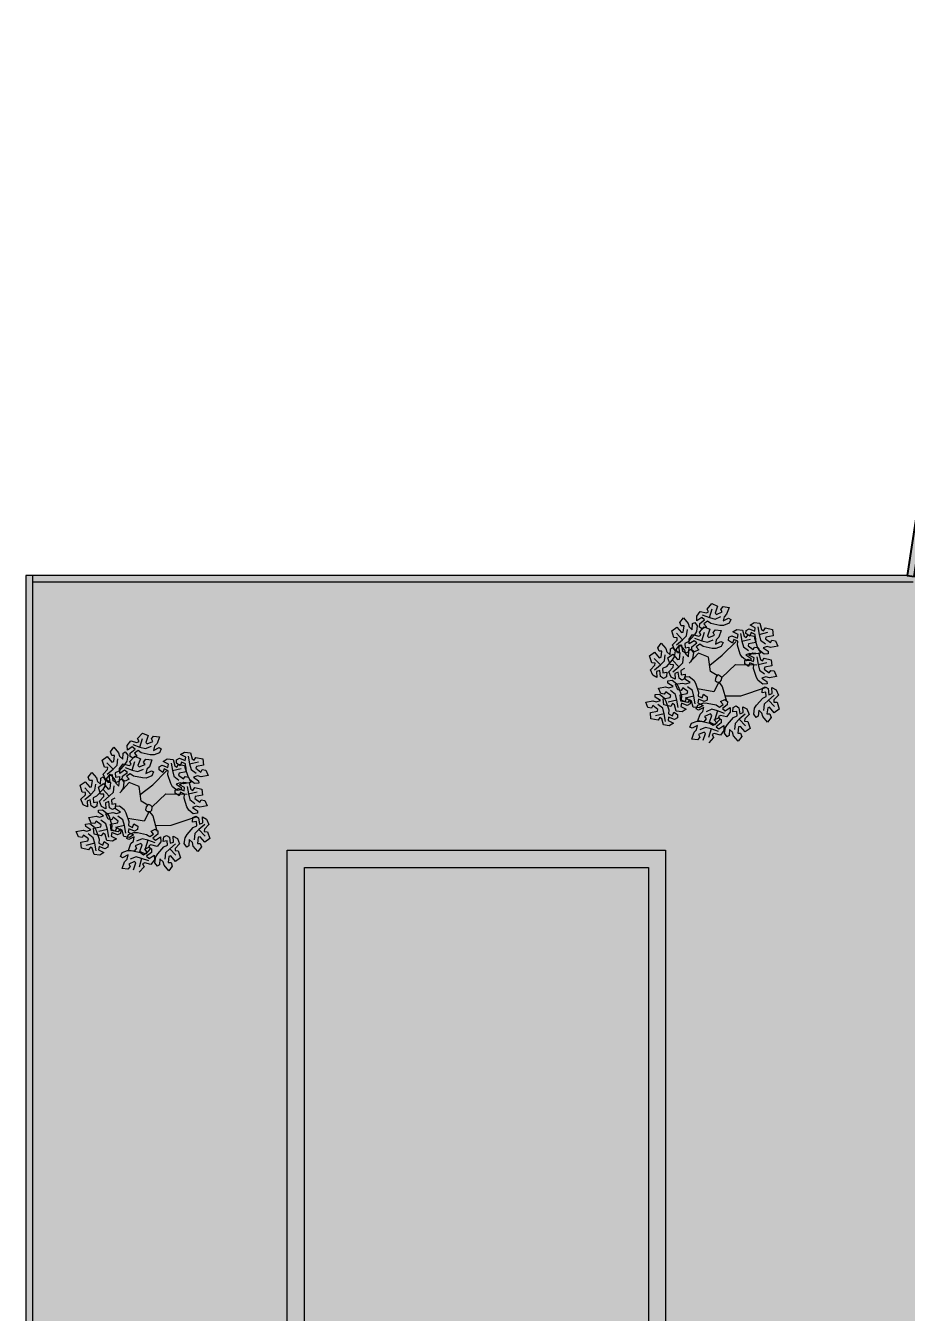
# Model space of a CAD drawing. Header units: metres. Extents: x 1186 to 11427, y -5173 to 11421.
# Drawn here: x 1409.4 to 1435.03, y 1546.13 to 1583.53 of the extents above; entities that cross this region are included whole.
import ezdxf

# ---------------------------------------------------------------- set-up
doc = ezdxf.new("R2010")
doc.units = ezdxf.units.M
doc.header["$LTSCALE"] = 8
doc.layers.get('0').update_dxf_attribs({"lineweight": 5})
for name, color, linetype in [('AL_VEGETAÇÃO', 84, 'Continuous'), ('ARQ-PAR', 5, 'Continuous'), ('ARQ-PIS', 1, 'Continuous')]:
    doc.layers.add(name, color=color, linetype=linetype)
doc.layers.add('KIRYA - PAREDE', color=7, linetype='Continuous', lineweight=40)

# ---------------------------------------------------------------- blocks, each defined once
blk = doc.blocks.new('arv7p')
at = {"layer": 'AL_VEGETAÇÃO', "color": 85}
for p, q in [((110.549, -13.114), (110.69, -12.957)), ((110.69, -12.957), (110.854, -13.032)), ((110.854, -13.032), (110.784, -13.23)), ((110.95, -13.128), (111.016, -13.045)), ((111.016, -13.045), (111.186, -13.067)), ((111.186, -13.067), (111.116, -13.264)), ((109.759, -13.507), (109.862, -13.37)), ((109.862, -13.37), (109.998, -13.53)), ((110.249, -13.319), (110.352, -13.184)), ((110.254, -13.457), (110.249, -13.319)), ((110.396, -13.362), (110.254, -13.457)), ((110.333, -13.537), (110.475, -13.427)), ((110.352, -13.184), (110.53, -13.229)), ((110.475, -13.427), (110.396, -13.362)), ((110.409, -13.286), (110.619, -13.363)), ((110.53, -13.229), (110.591, -13.2)), ((110.591, -13.2), (110.549, -13.114)), ((110.549, -13.114), (110.549, -13.114)), ((110.619, -13.363), (110.695, -13.111)), ((110.619, -13.363), (110.782, -13.406)), ((110.782, -13.406), (110.949, -13.335)), ((110.784, -13.23), (110.824, -13.269)), ((110.824, -13.269), (110.991, -13.198)), ((110.991, -13.198), (110.95, -13.128)), ((111.042, -13.339), (111.015, -13.461)), ((111.015, -13.461), (111.174, -13.381)), ((111.116, -13.264), (111.042, -13.339)), ((111.174, -13.381), (111.237, -13.415)), ((111.237, -13.415), (111.187, -13.528)), ((109.519, -13.745), (109.666, -13.641)), ((109.584, -13.946), (109.519, -13.745)), ((109.835, -14.009), (109.655, -13.818)), ((109.666, -13.641), (109.802, -13.8)), ((109.797, -13.606), (109.759, -13.507)), ((109.878, -13.606), (109.797, -13.606)), ((109.802, -13.8), (109.857, -13.785)), ((109.857, -13.785), (109.878, -13.606)), ((109.954, -13.89), (109.976, -13.71)), ((109.998, -13.53), (110.025, -13.632)), ((110.025, -13.632), (110.118, -13.715)), ((110.118, -13.715), (110.128, -13.538)), ((110.128, -13.538), (110.188, -13.501)), ((110.238, -13.771), (110.18, -13.862)), ((110.188, -13.501), (110.262, -13.601)), ((110.262, -13.601), (110.238, -13.771)), ((110.324, -13.785), (110.465, -13.628)), ((110.366, -13.871), (110.324, -13.785)), ((110.324, -13.785), (110.324, -13.785)), ((110.329, -13.637), (110.333, -13.537)), ((110.408, -13.686), (110.329, -13.637)), ((110.333, -13.537), (110.333, -13.537)), ((110.395, -14.034), (110.471, -13.783)), ((110.529, -13.628), (110.408, -13.686)), ((110.562, -13.468), (110.456, -13.541)), ((110.456, -13.541), (110.529, -13.628)), ((110.465, -13.628), (110.629, -13.703)), ((110.629, -13.703), (110.559, -13.901)), ((110.656, -13.534), (110.562, -13.468)), ((110.919, -13.588), (110.656, -13.534)), ((110.725, -13.799), (110.791, -13.717)), ((110.766, -13.87), (110.725, -13.799)), ((110.791, -13.717), (110.961, -13.738)), ((110.961, -13.738), (110.891, -13.935)), ((111.027, -13.592), (110.919, -13.588)), ((111.187, -13.528), (111.027, -13.592)), ((111.294, -13.78), (111.412, -13.706)), ((111.448, -13.856), (111.294, -13.78)), ((111.412, -13.706), (111.58, -13.728)), ((111.521, -13.829), (111.56, -14.049)), ((111.58, -13.728), (111.631, -13.905)), ((111.677, -13.829), (111.68, -13.736)), ((111.787, -13.905), (111.677, -13.829)), ((111.68, -13.736), (111.768, -13.69)), ((111.768, -13.69), (111.768, -13.69)), ((111.768, -13.69), (111.935, -13.758)), ((111.826, -13.799), (111.787, -13.905)), ((111.797, -13.581), (111.915, -13.508)), ((111.951, -13.657), (111.797, -13.581)), ((111.942, -13.853), (111.826, -13.799)), ((111.915, -13.508), (112.083, -13.529)), ((111.935, -13.758), (111.951, -13.657)), ((112.024, -13.63), (112.062, -13.85)), ((112.062, -13.85), (112.318, -13.791)), ((112.083, -13.529), (112.134, -13.706)), ((112.134, -13.706), (112.189, -13.744)), ((112.189, -13.744), (112.243, -13.665)), ((112.243, -13.665), (112.243, -13.665)), ((112.243, -13.665), (112.449, -13.709)), ((112.449, -13.709), (112.466, -13.888)), ((109.114, -14.237), (109.217, -14.101)), ((109.217, -14.101), (109.353, -14.26)), ((109.546, -14.152), (109.674, -14.019)), ((109.612, -14.308), (109.546, -14.152)), ((109.68, -13.953), (109.584, -13.946)), ((109.584, -13.946), (109.584, -13.946)), ((109.649, -14.29), (109.753, -14.154)), ((109.664, -14.153), (109.835, -14.009)), ((109.674, -14.019), (109.68, -13.953)), ((109.819, -14.166), (109.723, -14.202)), ((109.723, -14.202), (109.734, -14.373)), ((109.753, -14.154), (109.888, -14.313)), ((109.843, -14.344), (109.819, -14.166)), ((109.835, -14.009), (109.954, -13.89)), ((110.002, -14.063), (109.898, -14.112)), ((109.898, -14.112), (109.908, -14.24)), ((110.18, -13.862), (110.002, -14.063)), ((110.024, -13.99), (110.127, -13.855)), ((110.029, -14.129), (110.024, -13.99)), ((110.172, -14.034), (110.029, -14.129)), ((110.104, -14.308), (110.108, -14.208)), ((110.108, -14.208), (110.251, -14.098)), ((110.108, -14.208), (110.108, -14.208)), ((110.127, -13.855), (110.305, -13.9)), ((110.251, -14.098), (110.172, -14.034)), ((110.184, -13.957), (110.395, -14.034)), ((110.337, -14.139), (110.231, -14.213)), ((110.305, -13.9), (110.366, -13.871)), ((110.431, -14.205), (110.337, -14.139)), ((110.395, -14.034), (110.558, -14.078)), ((110.695, -14.259), (110.431, -14.205)), ((110.558, -14.078), (110.724, -14.007)), ((110.559, -13.901), (110.599, -13.941)), ((110.599, -13.941), (110.766, -13.87)), ((110.817, -14.01), (110.79, -14.132)), ((110.79, -14.132), (110.949, -14.053)), ((110.962, -14.199), (110.802, -14.263)), ((110.891, -13.935), (110.817, -14.01)), ((110.949, -14.053), (111.012, -14.086)), ((111.012, -14.086), (110.962, -14.199)), ((110.988, -14.459), (111.394, -14.059)), ((111.174, -14.027), (111.177, -13.935)), ((111.284, -14.103), (111.174, -14.027)), ((111.177, -13.935), (111.265, -13.889)), ((111.265, -13.889), (111.265, -13.889)), ((111.265, -13.889), (111.432, -13.957)), ((111.323, -13.997), (111.284, -14.103)), ((111.439, -14.052), (111.323, -13.997)), ((111.429, -14.167), (111.439, -14.052)), ((111.514, -14.422), (111.429, -14.167)), ((111.432, -13.957), (111.448, -13.856)), ((111.56, -14.049), (111.815, -13.989)), ((111.56, -14.049), (111.603, -14.212)), ((111.631, -13.905), (111.686, -13.943)), ((111.686, -13.943), (111.74, -13.864)), ((111.74, -13.864), (111.74, -13.864)), ((111.74, -13.864), (111.946, -13.908)), ((111.757, -14.125), (111.742, -14.18)), ((111.742, -14.18), (111.887, -14.288)), ((111.963, -14.087), (111.757, -14.125)), ((111.932, -13.968), (111.942, -13.853)), ((112.017, -14.223), (111.932, -13.968)), ((111.946, -13.908), (111.963, -14.087)), ((112.062, -13.85), (112.106, -14.014)), ((112.106, -14.014), (112.251, -14.123)), ((112.294, -14.204), (112.175, -14.242)), ((112.26, -13.927), (112.245, -13.981)), ((112.245, -13.981), (112.39, -14.09)), ((112.466, -13.888), (112.26, -13.927)), ((112.396, -14.231), (112.294, -14.204)), ((112.39, -14.09), (112.431, -14.019)), ((112.602, -14.193), (112.396, -14.231)), ((112.431, -14.019), (112.535, -14.036)), ((112.535, -14.036), (112.602, -14.193)), ((108.875, -14.475), (109.021, -14.371)), ((108.94, -14.676), (108.875, -14.475)), ((109.19, -14.739), (109.011, -14.548)), ((109.021, -14.371), (109.158, -14.53)), ((109.152, -14.336), (109.114, -14.237)), ((109.234, -14.336), (109.152, -14.336)), ((109.158, -14.53), (109.212, -14.516)), ((109.212, -14.516), (109.234, -14.336)), ((109.31, -14.62), (109.332, -14.44)), ((109.353, -14.26), (109.381, -14.362)), ((109.381, -14.362), (109.473, -14.446)), ((109.41, -14.528), (109.556, -14.424)), ((109.475, -14.729), (109.41, -14.528)), ((109.473, -14.446), (109.484, -14.269)), ((109.484, -14.269), (109.544, -14.231)), ((109.593, -14.501), (109.536, -14.592)), ((109.544, -14.231), (109.617, -14.331)), ((109.556, -14.424), (109.693, -14.583)), ((109.617, -14.331), (109.593, -14.501)), ((109.734, -14.373), (109.612, -14.308)), ((109.687, -14.389), (109.649, -14.29)), ((109.769, -14.389), (109.687, -14.389)), ((109.693, -14.583), (109.747, -14.568)), ((109.747, -14.568), (109.769, -14.389)), ((109.927, -14.398), (109.843, -14.344)), ((109.843, -14.344), (109.843, -14.344)), ((109.845, -14.673), (109.867, -14.493)), ((109.888, -14.313), (109.916, -14.415)), ((109.908, -14.24), (110.02, -14.221)), ((109.916, -14.415), (110.008, -14.498)), ((110.009, -14.354), (109.927, -14.398)), ((110.008, -14.498), (110.019, -14.321)), ((110.02, -14.221), (110.009, -14.354)), ((110.019, -14.321), (110.079, -14.284)), ((110.301, -14.396), (110.031, -14.69)), ((110.128, -14.554), (110.071, -14.645)), ((110.079, -14.284), (110.152, -14.384)), ((110.183, -14.357), (110.104, -14.308)), ((110.152, -14.384), (110.128, -14.554)), ((110.304, -14.3), (110.183, -14.357)), ((110.231, -14.213), (110.304, -14.3)), ((110.594, -14.511), (110.301, -14.396)), ((110.65, -14.932), (110.594, -14.511)), ((110.625, -14.744), (110.988, -14.459)), ((110.802, -14.263), (110.695, -14.259)), ((111.565, -14.517), (111.514, -14.422)), ((111.7, -14.623), (111.565, -14.517)), ((111.603, -14.212), (111.748, -14.321)), ((111.646, -14.613), (111.734, -14.567)), ((111.791, -14.403), (111.672, -14.441)), ((111.672, -14.441), (111.82, -14.539)), ((111.734, -14.567), (111.734, -14.567)), ((111.734, -14.567), (111.901, -14.634)), ((111.763, -14.458), (111.881, -14.384)), ((111.917, -14.534), (111.763, -14.458)), ((111.893, -14.43), (111.791, -14.403)), ((111.82, -14.539), (111.823, -14.61)), ((111.881, -14.384), (112.049, -14.406)), ((111.887, -14.288), (111.928, -14.218)), ((112.099, -14.392), (111.893, -14.43)), ((111.901, -14.634), (111.917, -14.534)), ((111.928, -14.218), (112.033, -14.234)), ((111.99, -14.507), (112.029, -14.727)), ((112.068, -14.318), (112.017, -14.223)), ((112.033, -14.234), (112.099, -14.392)), ((112.049, -14.406), (112.1, -14.583)), ((112.203, -14.424), (112.068, -14.318)), ((112.1, -14.583), (112.155, -14.621)), ((112.155, -14.621), (112.209, -14.542)), ((112.175, -14.242), (112.323, -14.34)), ((112.326, -14.411), (112.203, -14.424)), ((112.209, -14.542), (112.209, -14.542)), ((112.209, -14.542), (112.415, -14.586)), ((112.323, -14.34), (112.326, -14.411)), ((112.415, -14.586), (112.432, -14.765)), ((108.902, -14.882), (109.03, -14.749)), ((108.967, -15.038), (108.902, -14.882)), ((109.035, -14.683), (108.94, -14.676)), ((108.94, -14.676), (108.94, -14.676)), ((109.019, -14.883), (109.19, -14.739)), ((109.03, -14.749), (109.035, -14.683)), ((109.174, -14.896), (109.079, -14.932)), ((109.079, -14.932), (109.09, -15.103)), ((109.198, -15.074), (109.174, -14.896)), ((109.19, -14.739), (109.31, -14.62)), ((109.357, -14.793), (109.253, -14.842)), ((109.253, -14.842), (109.264, -14.97)), ((109.264, -14.97), (109.375, -14.951)), ((109.536, -14.592), (109.357, -14.793)), ((109.375, -14.951), (109.364, -15.084)), ((109.437, -14.935), (109.565, -14.802)), ((109.502, -15.091), (109.437, -14.935)), ((109.57, -14.736), (109.475, -14.729)), ((109.475, -14.729), (109.475, -14.729)), ((109.725, -14.792), (109.546, -14.601)), ((109.554, -14.936), (109.725, -14.792)), ((109.565, -14.802), (109.57, -14.736)), ((109.709, -14.949), (109.614, -14.985)), ((109.733, -15.127), (109.709, -14.949)), ((109.725, -14.792), (109.845, -14.673)), ((109.892, -14.846), (109.788, -14.895)), ((109.788, -14.895), (109.799, -15.023)), ((110.842, -15.047), (110.65, -14.932)), ((110.977, -15.1), (111.371, -14.722)), ((111.371, -14.722), (111.991, -14.732)), ((111.643, -14.705), (111.646, -14.613)), ((111.753, -14.781), (111.643, -14.705)), ((111.823, -14.61), (111.7, -14.623)), ((111.792, -14.675), (111.753, -14.781)), ((111.908, -14.73), (111.792, -14.675)), ((111.899, -14.844), (111.908, -14.73)), ((111.983, -15.1), (111.899, -14.844)), ((112.029, -14.727), (112.284, -14.667)), ((112.029, -14.727), (112.072, -14.89)), ((112.072, -14.89), (112.217, -14.999)), ((112.226, -14.803), (112.211, -14.858)), ((112.211, -14.858), (112.356, -14.966)), ((112.432, -14.765), (112.226, -14.803)), ((112.356, -14.966), (112.397, -14.896)), ((112.397, -14.896), (112.502, -14.912)), ((112.502, -14.912), (112.568, -15.07)), ((109.09, -15.103), (108.967, -15.038)), ((109.283, -15.128), (109.198, -15.074)), ((109.198, -15.074), (109.198, -15.074)), ((109.364, -15.084), (109.283, -15.128)), ((109.41, -15.196), (109.533, -15.183)), ((109.412, -15.267), (109.41, -15.196)), ((109.56, -15.365), (109.412, -15.267)), ((109.625, -15.156), (109.502, -15.091)), ((109.533, -15.183), (109.668, -15.289)), ((109.614, -14.985), (109.625, -15.156)), ((109.627, -15.301), (109.834, -15.263)), ((109.694, -15.459), (109.627, -15.301)), ((109.668, -15.289), (109.719, -15.384)), ((109.818, -15.181), (109.733, -15.127)), ((109.733, -15.127), (109.733, -15.127)), ((109.799, -15.023), (109.91, -15.004)), ((109.899, -15.137), (109.818, -15.181)), ((109.834, -15.263), (109.935, -15.291)), ((109.91, -15.004), (109.899, -15.137)), ((109.903, -15.084), (110.027, -15.07)), ((109.906, -15.155), (109.903, -15.084)), ((110.054, -15.252), (109.906, -15.155)), ((109.935, -15.291), (110.054, -15.252)), ((110.027, -15.07), (110.162, -15.176)), ((110.162, -15.176), (110.212, -15.272)), ((110.212, -15.272), (110.297, -15.527)), ((110.887, -15.237), (110.74, -15.521)), ((110.798, -15.097), (110.781, -15.186)), ((110.781, -15.186), (110.832, -15.233)), ((110.841, -15.047), (110.798, -15.097)), ((110.832, -15.233), (110.887, -15.237)), ((110.874, -15.028), (110.841, -15.047)), ((110.931, -15.06), (110.874, -15.028)), ((110.887, -15.237), (110.933, -15.228)), ((110.887, -15.237), (110.988, -15.363)), ((110.977, -15.1), (110.931, -15.06)), ((110.933, -15.228), (110.961, -15.194)), ((110.961, -15.194), (110.975, -15.121)), ((110.975, -15.121), (110.977, -15.1)), ((112.034, -15.195), (111.983, -15.1)), ((112.169, -15.301), (112.034, -15.195)), ((112.26, -15.081), (112.141, -15.119)), ((112.141, -15.119), (112.289, -15.217)), ((112.292, -15.288), (112.169, -15.301)), ((112.362, -15.108), (112.26, -15.081)), ((112.289, -15.217), (112.292, -15.288)), ((112.568, -15.07), (112.362, -15.108)), ((109.039, -15.6), (109.162, -15.586)), ((109.042, -15.671), (109.039, -15.6)), ((109.19, -15.769), (109.042, -15.671)), ((109.134, -15.414), (109.34, -15.376)), ((109.2, -15.571), (109.134, -15.414)), ((109.162, -15.586), (109.297, -15.692)), ((109.305, -15.588), (109.2, -15.571)), ((109.27, -15.719), (109.476, -15.68)), ((109.297, -15.692), (109.348, -15.788)), ((109.345, -15.517), (109.305, -15.588)), ((109.34, -15.376), (109.441, -15.403)), ((109.49, -15.626), (109.345, -15.517)), ((109.441, -15.403), (109.56, -15.365)), ((109.476, -15.68), (109.49, -15.626)), ((109.63, -15.593), (109.485, -15.484)), ((109.673, -15.757), (109.63, -15.593)), ((109.798, -15.476), (109.694, -15.459)), ((109.719, -15.384), (109.803, -15.639)), ((109.763, -15.606), (109.969, -15.568)), ((109.781, -15.786), (109.763, -15.606)), ((109.803, -15.639), (109.794, -15.754)), ((109.839, -15.405), (109.798, -15.476)), ((109.984, -15.514), (109.839, -15.405)), ((109.91, -15.808), (109.949, -15.702)), ((110.167, -15.644), (109.911, -15.704)), ((109.949, -15.702), (110.059, -15.778)), ((109.969, -15.568), (109.984, -15.514)), ((110.123, -15.481), (109.979, -15.372)), ((110.167, -15.644), (110.123, -15.481)), ((110.206, -15.865), (110.167, -15.644)), ((110.74, -15.521), (110.267, -15.436)), ((110.297, -15.527), (110.287, -15.641)), ((110.287, -15.641), (110.403, -15.696)), ((110.403, -15.696), (110.443, -15.59)), ((110.443, -15.59), (110.553, -15.666)), ((110.553, -15.666), (110.55, -15.759)), ((110.988, -15.363), (111.112, -15.794)), ((111.068, -15.639), (111.529, -15.636)), ((111.529, -15.636), (112.25, -15.394)), ((111.986, -15.905), (112.165, -15.704)), ((112.147, -15.547), (112.158, -15.413)), ((112.259, -15.528), (112.147, -15.547)), ((112.158, -15.413), (112.24, -15.37)), ((112.165, -15.704), (112.269, -15.656)), ((112.24, -15.37), (112.324, -15.423)), ((112.269, -15.656), (112.259, -15.528)), ((112.324, -15.423), (112.324, -15.423)), ((112.324, -15.423), (112.348, -15.602)), ((112.503, -15.615), (112.332, -15.758)), ((112.348, -15.602), (112.444, -15.565)), ((112.444, -15.565), (112.433, -15.394)), ((112.433, -15.394), (112.555, -15.459)), ((112.62, -15.616), (112.493, -15.748)), ((112.555, -15.459), (112.62, -15.616)), ((108.763, -15.817), (108.969, -15.78)), ((108.83, -15.975), (108.763, -15.817)), ((108.934, -15.992), (108.83, -15.975)), ((108.975, -15.921), (108.934, -15.992)), ((108.969, -15.78), (109.071, -15.807)), ((109.12, -16.03), (108.975, -15.921)), ((109.071, -15.807), (109.19, -15.769)), ((109.105, -16.084), (109.12, -16.03)), ((109.259, -15.997), (109.114, -15.888)), ((109.303, -16.16), (109.259, -15.997)), ((109.287, -15.898), (109.27, -15.719)), ((109.493, -15.942), (109.287, -15.898)), ((109.348, -15.788), (109.433, -16.043)), ((109.673, -15.757), (109.418, -15.816)), ((109.433, -16.043), (109.423, -16.158)), ((109.547, -15.863), (109.493, -15.942)), ((109.493, -15.942), (109.493, -15.942)), ((109.602, -15.901), (109.547, -15.863)), ((109.652, -16.078), (109.602, -15.901)), ((109.821, -16.099), (109.652, -16.078)), ((109.712, -15.977), (109.673, -15.757)), ((109.987, -15.829), (109.781, -15.786)), ((109.801, -15.849), (109.785, -15.95)), ((109.785, -15.95), (109.938, -16.026)), ((109.794, -15.754), (109.91, -15.808)), ((109.967, -15.917), (109.801, -15.849)), ((109.938, -16.026), (109.821, -16.099)), ((110.056, -15.871), (109.967, -15.917)), ((109.967, -15.917), (109.967, -15.917)), ((110.041, -15.75), (109.987, -15.829)), ((109.987, -15.829), (109.987, -15.829)), ((110.096, -15.788), (110.041, -15.75)), ((110.059, -15.778), (110.056, -15.871)), ((110.146, -15.965), (110.096, -15.788)), ((110.314, -15.987), (110.146, -15.965)), ((110.232, -16.018), (110.282, -15.905)), ((110.295, -16.051), (110.232, -16.018)), ((110.295, -15.737), (110.278, -15.837)), ((110.278, -15.837), (110.432, -15.914)), ((110.282, -15.905), (110.441, -15.841)), ((110.461, -15.805), (110.295, -15.737)), ((110.453, -15.972), (110.295, -16.051)), ((110.432, -15.914), (110.314, -15.987)), ((110.427, -16.094), (110.453, -15.972)), ((110.441, -15.841), (110.549, -15.845)), ((110.55, -15.759), (110.461, -15.805)), ((110.461, -15.805), (110.461, -15.805)), ((110.686, -16.026), (110.519, -16.097)), ((110.549, -15.845), (110.812, -15.899)), ((110.849, -16.07), (110.686, -16.026)), ((110.849, -16.07), (110.773, -16.322)), ((110.812, -15.899), (110.907, -15.965)), ((111.059, -16.147), (110.849, -16.07)), ((110.907, -15.965), (111.012, -15.891)), ((110.94, -15.804), (111.061, -15.747)), ((111.012, -15.891), (110.94, -15.804)), ((111.135, -15.896), (110.993, -16.006)), ((110.993, -16.006), (111.072, -16.07)), ((111.061, -15.747), (111.139, -15.796)), ((111.072, -16.07), (111.215, -15.975)), ((111.139, -15.796), (111.135, -15.896)), ((111.135, -15.896), (111.135, -15.896)), ((111.215, -15.975), (111.22, -16.114)), ((111.297, -16.105), (111.308, -15.972)), ((111.308, -15.972), (111.39, -15.928)), ((111.39, -15.928), (111.474, -15.982)), ((111.474, -15.982), (111.474, -15.982)), ((111.474, -15.982), (111.499, -16.16)), ((111.594, -16.124), (111.583, -15.953)), ((111.583, -15.953), (111.705, -16.018)), ((111.705, -16.018), (111.771, -16.174)), ((111.905, -16.167), (111.929, -15.997)), ((111.929, -15.997), (111.986, -15.905)), ((112.049, -16.052), (112.038, -16.229)), ((112.142, -16.136), (112.049, -16.052)), ((112.212, -15.878), (112.191, -16.058)), ((112.332, -15.758), (112.212, -15.878)), ((112.31, -15.982), (112.289, -16.162)), ((112.365, -15.968), (112.31, -15.982)), ((112.332, -15.758), (112.512, -15.95)), ((112.501, -16.127), (112.365, -15.968)), ((112.493, -15.748), (112.487, -15.815)), ((112.487, -15.815), (112.582, -15.822)), ((112.648, -16.022), (112.501, -16.127)), ((112.582, -15.822), (112.582, -15.822)), ((112.582, -15.822), (112.648, -16.022)), ((108.899, -16.122), (109.105, -16.084)), ((108.916, -16.302), (108.899, -16.122)), ((109.122, -16.345), (108.916, -16.302)), ((109.303, -16.16), (109.047, -16.22)), ((109.176, -16.267), (109.122, -16.345)), ((109.122, -16.345), (109.122, -16.345)), ((109.231, -16.305), (109.176, -16.267)), ((109.282, -16.481), (109.231, -16.305)), ((109.342, -16.381), (109.303, -16.16)), ((109.43, -16.253), (109.414, -16.354)), ((109.414, -16.354), (109.568, -16.43)), ((109.423, -16.158), (109.539, -16.212)), ((109.597, -16.321), (109.43, -16.253)), ((109.568, -16.43), (109.45, -16.503)), ((109.539, -16.212), (109.578, -16.106)), ((109.578, -16.106), (109.689, -16.182)), ((109.685, -16.275), (109.597, -16.321)), ((109.597, -16.321), (109.597, -16.321)), ((109.689, -16.182), (109.685, -16.275)), ((110.05, -16.545), (110.1, -16.431)), ((110.1, -16.431), (110.259, -16.367)), ((110.259, -16.367), (110.367, -16.371)), ((110.282, -16.366), (110.352, -16.169)), ((110.452, -16.387), (110.282, -16.366)), ((110.352, -16.169), (110.427, -16.094)), ((110.367, -16.371), (110.631, -16.425)), ((110.519, -16.305), (110.452, -16.387)), ((110.644, -16.163), (110.478, -16.235)), ((110.478, -16.235), (110.519, -16.305)), ((110.614, -16.401), (110.684, -16.203)), ((110.778, -16.476), (110.614, -16.401)), ((110.631, -16.425), (110.725, -16.491)), ((110.684, -16.203), (110.644, -16.163)), ((110.725, -16.491), (110.83, -16.418)), ((110.758, -16.331), (110.879, -16.273)), ((110.83, -16.418), (110.758, -16.331)), ((110.919, -16.319), (110.778, -16.476)), ((110.953, -16.422), (110.811, -16.533)), ((110.938, -16.204), (110.878, -16.233)), ((110.878, -16.233), (110.919, -16.319)), ((110.879, -16.273), (110.958, -16.322)), ((110.919, -16.319), (110.919, -16.319)), ((111.117, -16.249), (110.938, -16.204)), ((110.958, -16.322), (110.953, -16.422)), ((110.953, -16.422), (110.953, -16.422)), ((111.22, -16.114), (111.117, -16.249)), ((111.137, -16.464), (111.316, -16.263)), ((111.409, -16.086), (111.297, -16.105)), ((111.316, -16.263), (111.42, -16.214)), ((111.363, -16.436), (111.341, -16.616)), ((111.482, -16.317), (111.363, -16.436)), ((111.42, -16.214), (111.409, -16.086)), ((111.654, -16.173), (111.482, -16.317)), ((111.482, -16.317), (111.662, -16.508)), ((111.499, -16.16), (111.594, -16.124)), ((111.643, -16.307), (111.637, -16.373)), ((111.637, -16.373), (111.733, -16.38)), ((111.771, -16.174), (111.643, -16.307)), ((111.733, -16.38), (111.733, -16.38)), ((111.733, -16.38), (111.798, -16.581)), ((111.978, -16.267), (111.905, -16.167)), ((112.038, -16.229), (111.978, -16.267)), ((112.169, -16.238), (112.142, -16.136)), ((112.305, -16.397), (112.169, -16.238)), ((112.289, -16.162), (112.37, -16.162)), ((112.408, -16.261), (112.305, -16.397)), ((112.37, -16.162), (112.408, -16.261)), ((109.45, -16.503), (109.282, -16.481)), ((110.113, -16.578), (110.05, -16.545)), ((110.101, -16.893), (110.171, -16.695)), ((110.271, -16.499), (110.113, -16.578)), ((110.171, -16.695), (110.245, -16.621)), ((110.245, -16.621), (110.271, -16.499)), ((110.463, -16.69), (110.296, -16.761)), ((110.296, -16.761), (110.337, -16.832)), ((110.504, -16.553), (110.337, -16.624)), ((110.433, -16.927), (110.502, -16.73)), ((110.502, -16.73), (110.463, -16.69)), ((110.667, -16.597), (110.504, -16.553)), ((110.667, -16.597), (110.591, -16.848)), ((110.877, -16.673), (110.667, -16.597)), ((110.756, -16.731), (110.696, -16.759)), ((110.696, -16.759), (110.737, -16.845)), ((110.935, -16.775), (110.756, -16.731)), ((110.811, -16.533), (110.89, -16.597)), ((110.89, -16.597), (111.033, -16.502)), ((111.038, -16.64), (110.935, -16.775)), ((111.033, -16.502), (111.038, -16.64)), ((111.055, -16.725), (111.08, -16.555)), ((111.129, -16.825), (111.055, -16.725)), ((111.08, -16.555), (111.137, -16.464)), ((111.189, -16.787), (111.129, -16.825)), ((111.199, -16.61), (111.189, -16.787)), ((111.292, -16.694), (111.199, -16.61)), ((111.319, -16.796), (111.292, -16.694)), ((111.455, -16.955), (111.319, -16.796)), ((111.461, -16.54), (111.439, -16.72)), ((111.439, -16.72), (111.521, -16.72)), ((111.558, -16.819), (111.455, -16.955)), ((111.515, -16.526), (111.461, -16.54)), ((111.651, -16.685), (111.515, -16.526)), ((111.521, -16.72), (111.558, -16.819)), ((111.798, -16.581), (111.651, -16.685)), ((110.27, -16.914), (110.101, -16.893)), ((110.337, -16.832), (110.27, -16.914)), ((110.737, -16.845), (110.596, -17.002)), ((110.737, -16.845), (110.737, -16.845))]:
    blk.add_line(p, q, dxfattribs=at)

msp = doc.modelspace()

# ---------------------------------------------------------------- hatches: boundary and pattern name
at = {"true_color": 0xcd6928}
h = msp.add_hatch(dxfattribs=at)
h.set_pattern_fill('DOTS', color=32, scale=0.13)
h.set_pattern_definition([(0, (-3129.61768, 357.83482), (0.1031875, 0.206375), [0, -0.206375])])
h.paths.add_polyline_path([(1456.938, 1546.384), (1438.738, 1546.384), (1438.738, 1574.484), (1436.288, 1574.484), (1435.202, 1567.367), (1409.602, 1567.367), (1409.602, 1530.667), (1409.968, 1528.19), (1410.957, 1525.195), (1412.306, 1522.783), (1443.435, 1522.783), (1443.435, 1524.403), (1443.435, 1525.153), (1443.435, 1525.803), (1443.435, 1527.253), (1443.435, 1527.503), (1443.685, 1527.503), (1445.885, 1527.503), (1448.585, 1527.503), (1451.135, 1527.503), (1453.235, 1527.503), (1453.485, 1527.503), (1453.485, 1527.253), (1453.485, 1526.103), (1453.485, 1525.903), (1453.485, 1525.163), (1453.485, 1524.483), (1453.485, 1522.783), (1455.235, 1522.783), (1458.885, 1522.783), (1503.235, 1522.783), (1503.235, 1568.133), (1500.02, 1572.532), (1495.931, 1576.696), (1486.138, 1583.534), (1462.518, 1583.534), (1462.518, 1574.484), (1456.938, 1574.484)])
h.paths.add_polyline_path([(1494.635, 1546.983), (1494.635, 1529.983), (1462.635, 1529.983), (1462.635, 1546.983)], flags=16)
h.paths.add_polyline_path([(1453.485, 1544.634, -1), (1450.985, 1544.634, -1)], flags=16)
h.paths.add_polyline_path([(1453.135, 1544.634, -1), (1451.335, 1544.634, -1)], flags=0)
h.paths.add_polyline_path([(1453.485, 1538.183, -1), (1450.985, 1538.183, -1)], flags=16)
h.paths.add_polyline_path([(1453.135, 1538.183, -1), (1451.335, 1538.183, -1)], flags=0)
h.paths.add_polyline_path([(1453.485, 1531.731, -1), (1450.985, 1531.731, -1)], flags=16)
h.paths.add_polyline_path([(1453.135, 1531.731, -1), (1451.335, 1531.731, -1)], flags=0)
h.paths.add_polyline_path([(1428.006, 1559.583), (1428.006, 1533.583), (1417.006, 1533.583), (1417.006, 1559.583)], flags=16)
h.paths.add_polyline_path([(1427.506, 1559.083), (1427.506, 1534.083), (1417.506, 1534.083), (1417.506, 1559.083)], flags=0)
at = {"true_color": 0x939598}
h = msp.add_hatch(color=252, dxfattribs=at)
h.dxf.hatch_style = 1
h.paths.add_polyline_path([(1437.354, 1581.474), (1438.788, 1581.934), (1451.788, 1581.934), (1451.788, 1579.804), (1451.988, 1579.804), (1451.988, 1581.754), (1451.988, 1582.134), (1451.788, 1582.134), (1438.771, 1582.134, 0.077867), (1438.743, 1582.13), (1437.175, 1581.626), (1436.09, 1574.515), (1435.03, 1567.567), (1409.602, 1567.567), (1409.602, 1567.367), (1435.202, 1567.367), (1436.288, 1574.484)])
h = msp.add_hatch(color=252, dxfattribs=at)
h.dxf.hatch_style = 1
h.paths.add_polyline_path([(1409.605, 1530.646), (1409.403, 1530.646), (1409.773, 1528.144), (1410.773, 1525.114), (1412.189, 1522.583), (1412.306, 1522.583), (1412.306, 1522.783), (1410.957, 1525.195), (1409.968, 1528.19)])
h.paths.add_polyline_path([(1409.602, 1567.567), (1409.402, 1567.567), (1409.402, 1530.659, 0.036695), (1409.403, 1530.646), (1409.605, 1530.646), (1409.602, 1530.667)])
at = {"true_color": 0xc7c8ca}
h = msp.add_hatch(color=9, dxfattribs=at)
h.dxf.hatch_style = 1
h.paths.add_polyline_path([(1428.006, 1559.583), (1417.006, 1559.583), (1417.006, 1533.583), (1428.006, 1533.583)])
h.paths.add_polyline_path([(1427.506, 1559.083), (1427.506, 1534.083), (1417.506, 1534.083), (1417.506, 1559.083)], flags=16)
at = {"true_color": 0x7aafdf}
h = msp.add_hatch(color=143, dxfattribs=at)
h.dxf.hatch_style = 1
h.paths.add_polyline_path([(1427.506, 1559.083), (1417.506, 1559.083), (1417.506, 1534.083), (1427.506, 1534.083)])

# ---------------------------------------------------------------- linework, layer by layer
at = {"layer": 'ARQ-PAR'}
for p, q in [((1435.03, 1567.567), (1409.402, 1567.567)), ((1409.602, 1567.567), (1409.602, 1530.667)), ((1435.202, 1567.367), (1409.602, 1567.367))]:
    msp.add_line(p, q, dxfattribs=at)
msp.add_lwpolyline([(1409.402, 1567.567), (1409.402, 1530.659, 0.036695), (1409.403, 1530.646), (1409.773, 1528.144), (1410.773, 1525.114), (1412.189, 1522.583)], format="xyb", dxfattribs=at)
at = {"layer": 'ARQ-PIS'}
for points in [[(1417.006, 1559.583), (1428.006, 1559.583), (1428.006, 1533.583), (1417.006, 1533.583)], [(1417.506, 1559.083), (1427.506, 1559.083), (1427.506, 1534.083), (1417.506, 1534.083)]]:
    msp.add_lwpolyline(points, close=True, dxfattribs=at)
at = {"layer": 'KIRYA - PAREDE', "color": 1}
msp.add_lwpolyline([(1436.288, 1574.484), (1436.09, 1574.515), (1435.03, 1567.567), (1435.228, 1567.537), (1436.288, 1574.484)], dxfattribs=at)

# ---------------------------------------------------------------- block references
at = {"layer": 'AL_VEGETAÇÃO', "color": 98}
for p in [(1318.662, 1579.705), (1302.105, 1575.945)]:
    msp.add_blockref('arv7p', p, dxfattribs=at)

doc.saveas('drawing.dxf')
